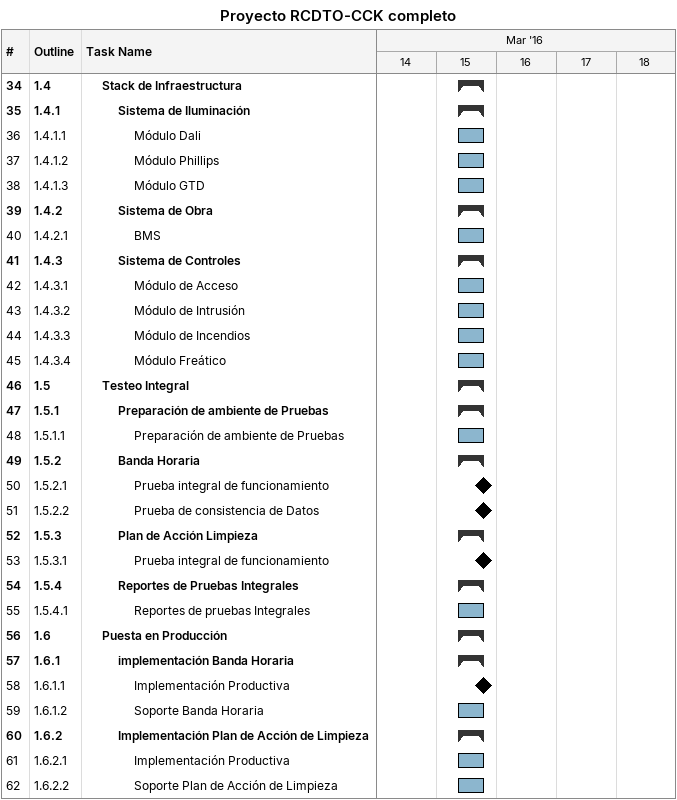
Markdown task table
Proyecto RCDTO-CCK completo

| ID | WBS | Task | Start | Finish |
|---|---|---|---|---|
| 34 | 1.4 | **Stack de Infraestructura** | 2016-03-15 | 2016-03-15 |
| 35 | 1.4.1 | **Sistema de Iluminación** | 2016-03-15 | 2016-03-15 |
| 36 | 1.4.1.1 | Módulo Dali | 2016-03-15 | 2016-03-15 |
| 37 | 1.4.1.2 | Módulo Phillips | 2016-03-15 | 2016-03-15 |
| 38 | 1.4.1.3 | Módulo GTD | 2016-03-15 | 2016-03-15 |
| 39 | 1.4.2 | **Sistema de Obra** | 2016-03-15 | 2016-03-15 |
| 40 | 1.4.2.1 | BMS | 2016-03-15 | 2016-03-15 |
| 41 | 1.4.3 | **Sistema de Controles** | 2016-03-15 | 2016-03-15 |
| 42 | 1.4.3.1 | Módulo de Acceso | 2016-03-15 | 2016-03-15 |
| 43 | 1.4.3.2 | Módulo de Intrusión | 2016-03-15 | 2016-03-15 |
| 44 | 1.4.3.3 | Módulo de Incendios | 2016-03-15 | 2016-03-15 |
| 45 | 1.4.3.4 | Módulo Freático | 2016-03-15 | 2016-03-15 |
| 46 | 1.5 | **Testeo Integral** | 2016-03-15 | 2016-03-15 |
| 47 | 1.5.1 | **Preparación de ambiente de Pruebas** | 2016-03-15 | 2016-03-15 |
| 48 | 1.5.1.1 | Preparación de ambiente de Pruebas | 2016-03-15 | 2016-03-15 |
| 49 | 1.5.2 | **Banda Horaria** | 2016-03-15 | 2016-03-15 |
| 50 | 1.5.2.1 | Prueba integral de funcionamiento (milestone) | 2016-03-15 | 2016-03-15 |
| 51 | 1.5.2.2 | Prueba de consistencia de Datos (milestone) | 2016-03-15 | 2016-03-15 |
| 52 | 1.5.3 | **Plan de Acción Limpieza** | 2016-03-15 | 2016-03-15 |
| 53 | 1.5.3.1 | Prueba integral de funcionamiento (milestone) | 2016-03-15 | 2016-03-15 |
| 54 | 1.5.4 | **Reportes de Pruebas Integrales** | 2016-03-15 | 2016-03-15 |
| 55 | 1.5.4.1 | Reportes de pruebas Integrales | 2016-03-15 | 2016-03-15 |
| 56 | 1.6 | **Puesta en Producción** | 2016-03-15 | 2016-03-15 |
| 57 | 1.6.1 | **implementación Banda Horaria** | 2016-03-15 | 2016-03-15 |
| 58 | 1.6.1.1 | Implementación Productiva (milestone) | 2016-03-15 | 2016-03-15 |
| 59 | 1.6.1.2 | Soporte Banda Horaria | 2016-03-15 | 2016-03-15 |
| 60 | 1.6.2 | **Implementación Plan de Acción de Limpieza** | 2016-03-15 | 2016-03-15 |
| 61 | 1.6.2.1 | Implementación Productiva | 2016-03-15 | 2016-03-15 |
| 62 | 1.6.2.2 | Soporte Plan de Acción de Limpieza | 2016-03-15 | 2016-03-15 |
